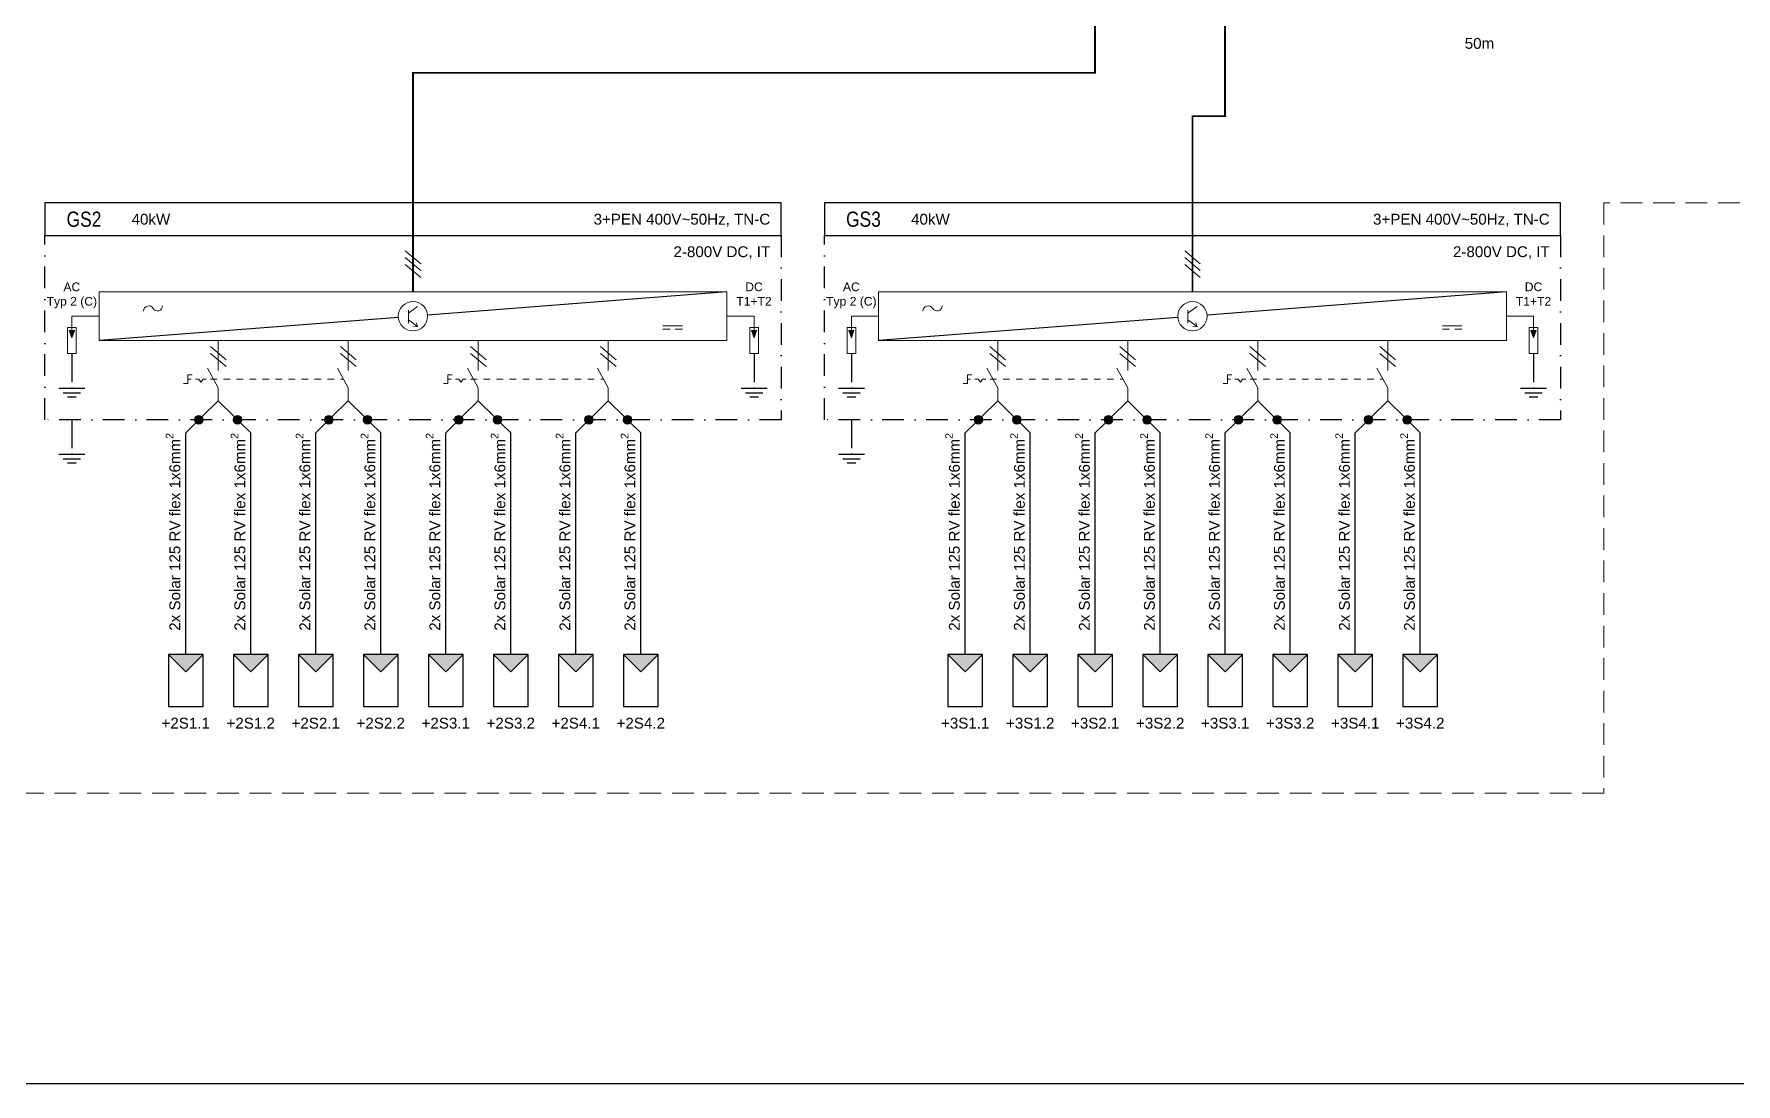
# Model space of a CAD drawing. Header units: millimetres. Extents: x -612 to 6794, y -5043 to 2163.
# Drawn here: x 468 to 860.7, y -906.5 to -664.3 of the extents above; entities that cross this region are included whole.
import ezdxf
from ezdxf.enums import TextEntityAlignment as Align

# ---------------------------------------------------------------- set-up
doc = ezdxf.new("R2010")
doc.units = ezdxf.units.MM
doc.header["$MEASUREMENT"] = 0
for name, pattern in [('EPL_DASH', [1, 0.5, -0.5]), ('EPL_DASHLONGDOT', [1, 0.66, -0.12, 0.1, -0.12]), ('ČERCHOVANÁ', [1, 0.5, -0.25, 0, -0.25]), ('ČÁRKOVANÁ', [0.75, 0.5, -0.25])]:
    doc.linetypes.add(name, pattern=pattern)
for name, color, linetype in [('22kV', 34, 'Continuous'), ('400V', 7, 'Continuous'), ('EV-Káble', 7, 'Continuous'), ('Kable', 7, 'Continuous'), ('LEGRAND', 7, 'Continuous')]:
    doc.layers.add(name, color=color, linetype=linetype)
for name, color, linetype, lineweight in [('EPLAN100', 7, 'Continuous', 50), ('EPLAN305', 7, 'EPL_DASH', 25), ('Prístroj', 7, 'Continuous', 13)]:
    doc.layers.add(name, color=color, linetype=linetype, lineweight=lineweight)
doc.styles.get("Standard").update_dxf_attribs({"font": 'arial.ttf'})
doc.styles.add('styl2', font='ARIALN.TTF', dxfattribs={"width": 0.85})

msp = doc.modelspace()

# ---------------------------------------------------------------- hatches: boundary and pattern name
at = {"layer": 'EPLAN305', "linetype": 'Continuous', "ltscale": 4}
for points in [[(499.04, -807.44), (503.04, -811.44), (507.04, -807.44)], [(514.04, -807.44), (518.04, -811.44), (522.04, -807.44)], [(529.04, -807.44), (533.04, -811.44), (537.04, -807.44)], [(544.04, -807.44), (548.04, -811.44), (552.04, -807.44)], [(559.04, -807.44), (563.04, -811.44), (567.04, -807.44)], [(574.04, -807.44), (578.04, -811.44), (582.04, -807.44)], [(589.04, -807.44), (593.04, -811.44), (597.04, -807.44)], [(604.04, -807.44), (608.04, -811.44), (612.04, -807.44)], [(678.9, -807.44), (682.9, -811.44), (686.9, -807.44)], [(693.9, -807.44), (697.9, -811.44), (701.9, -807.44)], [(708.9, -807.44), (712.9, -811.44), (716.9, -807.44)], [(723.9, -807.44), (727.9, -811.44), (731.9, -807.44)], [(738.9, -807.44), (742.9, -811.44), (746.9, -807.44)], [(753.9, -807.44), (757.9, -811.44), (761.9, -807.44)], [(768.9, -807.44), (772.9, -811.44), (776.9, -807.44)], [(783.9, -807.44), (787.9, -811.44), (791.9, -807.44)]]:
    msp.add_hatch(color=230, dxfattribs=at).paths.add_polyline_path(points, flags=0)
at = {"layer": 'EV-Káble', "transparency": 33554687}
h = msp.add_hatch(color=1, dxfattribs=at)
h.dxf.hatch_style = 1
h.paths.add_polyline_path([(507.09, -753.27, 1), (505.09, -753.27)])
h = msp.add_hatch(color=7, dxfattribs=at)
h.dxf.hatch_style = 1
h.paths.add_polyline_path([(505.09, -753.27, 1), (507.09, -753.27)])
h = msp.add_hatch(color=1, dxfattribs=at)
h.dxf.hatch_style = 1
h.paths.add_polyline_path([(515.99, -753.27, 1), (513.99, -753.27)])
h = msp.add_hatch(color=7, dxfattribs=at)
h.dxf.hatch_style = 1
h.paths.add_polyline_path([(513.99, -753.27, 1), (515.99, -753.27)])
h = msp.add_hatch(color=1, dxfattribs=at)
h.dxf.hatch_style = 1
h.paths.add_polyline_path([(537.09, -753.27, 1), (535.09, -753.27)])
h = msp.add_hatch(color=7, dxfattribs=at)
h.dxf.hatch_style = 1
h.paths.add_polyline_path([(535.09, -753.27, 1), (537.09, -753.27)])
h = msp.add_hatch(color=1, dxfattribs=at)
h.dxf.hatch_style = 1
h.paths.add_polyline_path([(545.99, -753.27, 1), (543.99, -753.27)])
h = msp.add_hatch(color=7, dxfattribs=at)
h.dxf.hatch_style = 1
h.paths.add_polyline_path([(543.99, -753.27, 1), (545.99, -753.27)])
h = msp.add_hatch(color=1, dxfattribs=at)
h.dxf.hatch_style = 1
h.paths.add_polyline_path([(567.09, -753.27, 1), (565.09, -753.27)])
h = msp.add_hatch(color=7, dxfattribs=at)
h.dxf.hatch_style = 1
h.paths.add_polyline_path([(565.09, -753.27, 1), (567.09, -753.27)])
h = msp.add_hatch(color=1, dxfattribs=at)
h.dxf.hatch_style = 1
h.paths.add_polyline_path([(575.99, -753.27, 1), (573.99, -753.27)])
h = msp.add_hatch(color=7, dxfattribs=at)
h.dxf.hatch_style = 1
h.paths.add_polyline_path([(573.99, -753.27, 1), (575.99, -753.27)])
h = msp.add_hatch(color=1, dxfattribs=at)
h.dxf.hatch_style = 1
h.paths.add_polyline_path([(597.09, -753.27, 1), (595.09, -753.27)])
h = msp.add_hatch(color=7, dxfattribs=at)
h.dxf.hatch_style = 1
h.paths.add_polyline_path([(595.09, -753.27, 1), (597.09, -753.27)])
h = msp.add_hatch(color=1, dxfattribs=at)
h.dxf.hatch_style = 1
h.paths.add_polyline_path([(605.99, -753.27, 1), (603.99, -753.27)])
h = msp.add_hatch(color=7, dxfattribs=at)
h.dxf.hatch_style = 1
h.paths.add_polyline_path([(603.99, -753.27, 1), (605.99, -753.27)])
h = msp.add_hatch(color=1, dxfattribs=at)
h.dxf.hatch_style = 1
h.paths.add_polyline_path([(686.95, -753.27, 1), (684.95, -753.27)])
h = msp.add_hatch(color=7, dxfattribs=at)
h.dxf.hatch_style = 1
h.paths.add_polyline_path([(684.95, -753.27, 1), (686.95, -753.27)])
h = msp.add_hatch(color=1, dxfattribs=at)
h.dxf.hatch_style = 1
h.paths.add_polyline_path([(695.85, -753.27, 1), (693.85, -753.27)])
h = msp.add_hatch(color=7, dxfattribs=at)
h.dxf.hatch_style = 1
h.paths.add_polyline_path([(693.85, -753.27, 1), (695.85, -753.27)])
h = msp.add_hatch(color=1, dxfattribs=at)
h.dxf.hatch_style = 1
h.paths.add_polyline_path([(716.95, -753.27, 1), (714.95, -753.27)])
h = msp.add_hatch(color=7, dxfattribs=at)
h.dxf.hatch_style = 1
h.paths.add_polyline_path([(714.95, -753.27, 1), (716.95, -753.27)])
h = msp.add_hatch(color=1, dxfattribs=at)
h.dxf.hatch_style = 1
h.paths.add_polyline_path([(725.85, -753.27, 1), (723.85, -753.27)])
h = msp.add_hatch(color=7, dxfattribs=at)
h.dxf.hatch_style = 1
h.paths.add_polyline_path([(723.85, -753.27, 1), (725.85, -753.27)])
h = msp.add_hatch(color=1, dxfattribs=at)
h.dxf.hatch_style = 1
h.paths.add_polyline_path([(746.95, -753.27, 1), (744.95, -753.27)])
h = msp.add_hatch(color=7, dxfattribs=at)
h.dxf.hatch_style = 1
h.paths.add_polyline_path([(744.95, -753.27, 1), (746.95, -753.27)])
h = msp.add_hatch(color=1, dxfattribs=at)
h.dxf.hatch_style = 1
h.paths.add_polyline_path([(755.85, -753.27, 1), (753.85, -753.27)])
h = msp.add_hatch(color=7, dxfattribs=at)
h.dxf.hatch_style = 1
h.paths.add_polyline_path([(753.85, -753.27, 1), (755.85, -753.27)])
h = msp.add_hatch(color=1, dxfattribs=at)
h.dxf.hatch_style = 1
h.paths.add_polyline_path([(776.95, -753.27, 1), (774.95, -753.27)])
h = msp.add_hatch(color=7, dxfattribs=at)
h.dxf.hatch_style = 1
h.paths.add_polyline_path([(774.95, -753.27, 1), (776.95, -753.27)])
h = msp.add_hatch(color=1, dxfattribs=at)
h.dxf.hatch_style = 1
h.paths.add_polyline_path([(785.85, -753.27, 1), (783.85, -753.27)])
h = msp.add_hatch(color=7, dxfattribs=at)
h.dxf.hatch_style = 1
h.paths.add_polyline_path([(783.85, -753.27, 1), (785.85, -753.27)])
at = {"layer": 'LEGRAND', "lineweight": 13}
for points in [[(476.18, -732.69), (477.38, -732.69), (476.78, -734.39)], [(633.57, -732.69), (634.77, -732.69), (634.17, -734.39)], [(656.04, -732.69), (657.24, -732.69), (656.64, -734.39)], [(813.43, -732.69), (814.63, -732.69), (814.03, -734.39)]]:
    msp.add_hatch(color=256, dxfattribs=at).paths.add_polyline_path(points, flags=0)

# ---------------------------------------------------------------- linework, layer by layer
for p, q in [((627.91, -723.79), (558.84, -729.15)), ((807.77, -723.79), (738.7, -729.15)), ((552.11, -729.67), (483.05, -735.04)), ((731.97, -729.67), (662.91, -735.04))]:
    msp.add_line(p, q)
at = {"lineweight": 13}
for p, q in [((476.78, -729.41), (483.04, -729.41)), ((634.16, -729.41), (627.91, -729.41)), ((656.64, -729.41), (662.9, -729.41)), ((814.03, -729.41), (807.77, -729.41))]:
    msp.add_line(p, q, dxfattribs=at)
at = {"linetype": 'EPL_DASH', "lineweight": 13, "ltscale": 3}
for p, q in [((508.79, -743.89), (539.43, -743.89)), ((568.79, -743.89), (599.43, -743.89)), ((688.65, -743.89), (719.29, -743.89)), ((748.65, -743.89), (779.29, -743.89))]:
    msp.add_line(p, q, dxfattribs=at)
msp.add_lwpolyline([(161.83, -414.15), (1370.96, -414.15), (1370.96, -906.47), (161.83, -906.47)], close=True)
at = {"layer": '22kV', "color": 0, "linetype": 'ČERCHOVANÁ', "ltscale": 10}
for points in [[(470.55, -710.78), (640.41, -710.78), (640.41, -753.27), (470.55, -753.27)], [(650.41, -710.78), (820.27, -710.78), (820.27, -753.27), (650.41, -753.27)]]:
    msp.add_lwpolyline(points, close=True, dxfattribs=at)
at = {"layer": '400V', "lineweight": 13}
for p, q in [((553.68, -714.32), (557.27, -717.34)), ((733.54, -714.32), (737.13, -717.34)), ((553.68, -715.89), (557.27, -718.9)), ((553.68, -717.45), (557.27, -720.46)), ((733.54, -715.89), (737.13, -718.9)), ((733.54, -717.45), (737.13, -720.46))]:
    msp.add_line(p, q, dxfattribs=at)
at = {"layer": '400V', "linetype": 'Continuous', "lineweight": 13, "ltscale": 4}
for p, q in [((556.53, -727.16), (554.43, -728.74)), ((554.43, -727.99), (554.43, -730.99)), ((556.53, -731.81), (554.43, -730.24)), ((736.39, -727.16), (734.29, -728.74)), ((734.29, -727.99), (734.29, -730.99)), ((736.39, -731.81), (734.29, -730.24)), ((556.52, -731.82), (555.59, -731.8)), ((556.52, -731.82), (556.28, -730.91)), ((613.16, -731.64), (617.66, -731.64)), ((613.16, -732.39), (614.81, -732.39)), ((617.66, -732.39), (616.01, -732.39)), ((736.39, -731.82), (735.45, -731.8)), ((736.39, -731.82), (736.14, -730.91)), ((793.02, -731.64), (797.52, -731.64)), ((793.02, -732.39), (794.67, -732.39)), ((797.52, -732.39), (795.87, -732.39))]:
    msp.add_line(p, q, dxfattribs=at)
at = {"layer": '400V', "color": 1, "lineweight": 13}
for p, q in [((508.75, -736.41), (512.34, -739.43)), ((508.75, -737.97), (512.34, -740.99)), ((538.75, -736.41), (542.34, -739.43)), ((538.75, -737.97), (542.34, -740.99)), ((568.75, -736.41), (572.34, -739.43)), ((568.75, -737.97), (572.34, -740.99)), ((598.75, -736.41), (602.34, -739.43)), ((598.75, -737.97), (602.34, -740.99)), ((688.61, -736.41), (692.2, -739.43)), ((688.61, -737.97), (692.2, -740.99)), ((718.61, -736.41), (722.2, -739.43)), ((718.61, -737.97), (722.2, -740.99)), ((748.61, -736.41), (752.2, -739.43)), ((748.61, -737.97), (752.2, -740.99)), ((778.61, -736.41), (782.2, -739.43)), ((778.61, -737.97), (782.2, -740.99))]:
    msp.add_line(p, q, dxfattribs=at)
at = {"layer": '400V', "color": 1, "linetype": 'Continuous', "lineweight": 13}
for p, q in [((510.54, -735.04), (510.54, -741.89)), ((540.54, -735.04), (540.54, -741.89)), ((570.54, -735.04), (570.54, -741.89)), ((600.54, -735.04), (600.54, -741.89)), ((690.4, -735.04), (690.4, -741.89)), ((720.4, -735.04), (720.4, -741.89)), ((750.4, -735.04), (750.4, -741.89)), ((780.4, -735.04), (780.4, -741.89))]:
    msp.add_line(p, q, dxfattribs=at)
at = {"layer": '400V', "color": 1, "linetype": 'Continuous', "lineweight": 13, "ltscale": 4}
for p, q in [((510.54, -745.89), (508.04, -741.39)), ((540.54, -745.89), (538.04, -741.39)), ((570.54, -745.89), (568.04, -741.39)), ((600.54, -745.89), (598.04, -741.39)), ((690.4, -745.89), (687.9, -741.39)), ((720.4, -745.89), (717.9, -741.39)), ((750.4, -745.89), (747.9, -741.39)), ((780.4, -745.89), (777.9, -741.39)), ((502.54, -744.89), (503.54, -744.89)), ((503.54, -742.89), (503.54, -744.89)), ((503.54, -742.89), (504.54, -742.89)), ((503.54, -743.89), (504.29, -743.89)), ((505.29, -743.89), (506.04, -743.89)), ((506.54, -744.64), (506.04, -743.89)), ((507.04, -743.89), (506.54, -744.64)), ((507.04, -743.89), (507.79, -743.89)), ((508.79, -743.89), (509.42, -743.89)), ((510.54, -748.89), (510.54, -745.89)), ((540.54, -748.89), (540.54, -745.89)), ((562.54, -744.89), (563.54, -744.89)), ((563.54, -742.89), (563.54, -744.89)), ((563.54, -742.89), (564.54, -742.89)), ((563.54, -743.89), (564.29, -743.89)), ((565.29, -743.89), (566.04, -743.89)), ((566.54, -744.64), (566.04, -743.89)), ((567.04, -743.89), (566.54, -744.64)), ((567.04, -743.89), (567.79, -743.89)), ((568.79, -743.89), (569.42, -743.89)), ((570.54, -748.89), (570.54, -745.89)), ((600.54, -748.89), (600.54, -745.89)), ((682.4, -744.89), (683.4, -744.89)), ((683.4, -742.89), (683.4, -744.89)), ((683.4, -742.89), (684.4, -742.89)), ((683.4, -743.89), (684.15, -743.89)), ((685.15, -743.89), (685.9, -743.89)), ((686.4, -744.64), (685.9, -743.89)), ((686.9, -743.89), (686.4, -744.64)), ((686.9, -743.89), (687.65, -743.89)), ((688.65, -743.89), (689.28, -743.89)), ((690.4, -748.89), (690.4, -745.89)), ((720.4, -748.89), (720.4, -745.89)), ((742.4, -744.89), (743.4, -744.89)), ((743.4, -742.89), (743.4, -744.89)), ((743.4, -742.89), (744.4, -742.89)), ((743.4, -743.89), (744.15, -743.89)), ((745.15, -743.89), (745.9, -743.89)), ((746.4, -744.64), (745.9, -743.89)), ((746.9, -743.89), (746.4, -744.64)), ((746.9, -743.89), (747.65, -743.89)), ((748.65, -743.89), (749.28, -743.89)), ((750.4, -748.89), (750.4, -745.89)), ((780.4, -748.89), (780.4, -745.89))]:
    msp.add_line(p, q, dxfattribs=at)
at = {"layer": '400V', "const_width": 0.4, "flags": 128}
for points in [[(712.85, -495.73), (712.85, -673.27), (555.48, -673.27), (555.48, -723.79)], [(742.84, -495.74), (742.84, -683.28), (735.34, -683.28), (735.34, -723.79)]]:
    msp.add_lwpolyline(points, dxfattribs=at)
at = {"layer": '400V', "color": 230, "ltscale": 5}
for points in [[(470.55, -710.78), (640.41, -710.78), (640.41, -703.28), (470.55, -703.28)], [(650.41, -710.78), (820.27, -710.78), (820.27, -703.28), (650.41, -703.28)]]:
    msp.add_lwpolyline(points, close=True, dxfattribs=at)
at = {"layer": '400V', "linetype": 'Continuous', "lineweight": 13, "ltscale": 4}
for points in [[(483.05, -735.04), (627.91, -735.04), (627.91, -723.79), (483.05, -723.79)], [(662.91, -735.04), (807.77, -735.04), (807.77, -723.79), (662.91, -723.79)]]:
    msp.add_lwpolyline(points, close=True, dxfattribs=at)
at = {"layer": '400V', "color": 1, "linetype": 'Continuous', "lineweight": 25, "ltscale": 4}
for points in [[(506.79, -752.58), (510.54, -748.89)], [(514.29, -752.58), (510.54, -748.89)], [(536.79, -752.58), (540.54, -748.89)], [(544.29, -752.58), (540.54, -748.89)], [(566.79, -752.58), (570.54, -748.89)], [(574.29, -752.58), (570.54, -748.89)], [(596.79, -752.58), (600.54, -748.89)], [(604.29, -752.58), (600.54, -748.89)], [(686.65, -752.58), (690.4, -748.89)], [(694.15, -752.58), (690.4, -748.89)], [(716.65, -752.58), (720.4, -748.89)], [(724.15, -752.58), (720.4, -748.89)], [(746.65, -752.58), (750.4, -748.89)], [(754.15, -752.58), (750.4, -748.89)], [(776.65, -752.58), (780.4, -748.89)], [(784.15, -752.58), (780.4, -748.89)], [(503.04, -807.44), (503.04, -756.27), (505.38, -753.97)], [(518.04, -807.44), (518.04, -756.27), (515.7, -753.97)], [(533.04, -807.44), (533.04, -756.27), (535.38, -753.97)], [(548.04, -807.44), (548.04, -756.27), (545.7, -753.97)], [(563.04, -807.44), (563.04, -756.27), (565.38, -753.97)], [(578.04, -807.44), (578.04, -756.27), (575.7, -753.97)], [(593.04, -807.44), (593.04, -756.27), (595.38, -753.97)], [(608.04, -807.44), (608.04, -756.27), (605.7, -753.97)], [(682.9, -807.44), (682.9, -756.27), (685.24, -753.97)], [(697.9, -807.44), (697.9, -756.27), (695.56, -753.97)], [(712.9, -807.44), (712.9, -756.27), (715.24, -753.97)], [(727.9, -807.44), (727.9, -756.27), (725.56, -753.97)], [(742.9, -807.44), (742.9, -756.27), (745.24, -753.97)], [(757.9, -807.44), (757.9, -756.27), (755.56, -753.97)], [(772.9, -807.44), (772.9, -756.27), (775.24, -753.97)], [(787.9, -807.44), (787.9, -756.27), (785.56, -753.97)]]:
    msp.add_lwpolyline(points, dxfattribs=at)
at = {"layer": '400V', "linetype": 'Continuous', "lineweight": 13, "ltscale": 4}
for centre in [(555.48, -729.41), (735.34, -729.41)]:
    msp.add_circle(centre, 3.38, dxfattribs=at)
for centre, radius, start, end in [((494.5, -728.21), 1.2, 30, 180), ((496.54, -727.03), 1.16, 210, 0), ((674.36, -728.21), 1.2, 30, 180), ((676.4, -727.03), 1.16, 210, 0)]:
    msp.add_arc(centre, radius, start, end, dxfattribs=at)
at = {"layer": 'EPLAN100', "color": 94, "linetype": 'EPL_DASHLONGDOT', "lineweight": 30, "ltscale": 10, "true_color": 0x00a800}
for p, q in [((476.78, -738.04), (476.78, -746.04)), ((634.17, -738.04), (634.17, -746.04)), ((656.64, -738.04), (656.64, -746.04)), ((814.03, -738.04), (814.03, -746.04)), ((479.78, -746.04), (473.78, -746.04)), ((637.17, -746.04), (631.17, -746.04)), ((659.64, -746.04), (653.64, -746.04)), ((817.03, -746.04), (811.03, -746.04)), ((474.78, -747.04), (478.78, -747.04)), ((477.78, -748.04), (475.78, -748.04)), ((632.17, -747.04), (636.17, -747.04)), ((635.17, -748.04), (633.17, -748.04)), ((654.64, -747.04), (658.64, -747.04)), ((657.64, -748.04), (655.64, -748.04)), ((812.03, -747.04), (816.03, -747.04)), ((815.03, -748.04), (813.03, -748.04)), ((476.78, -753.27), (476.78, -761.27)), ((656.64, -753.27), (656.64, -761.27)), ((479.78, -761.27), (473.78, -761.27)), ((659.64, -761.27), (653.64, -761.27)), ((474.78, -762.27), (478.78, -762.27)), ((477.78, -763.27), (475.78, -763.27)), ((654.64, -762.27), (658.64, -762.27)), ((657.64, -763.27), (655.64, -763.27))]:
    msp.add_line(p, q, dxfattribs=at)
at = {"layer": 'EPLAN305', "color": 230, "linetype": 'Continuous', "ltscale": 4}
for points in [[(499.04, -807.44), (503.04, -811.44), (507.04, -807.44)], [(499.04, -819.44), (507.04, -819.44), (507.04, -807.44), (499.04, -807.44)], [(514.04, -807.44), (518.04, -811.44), (522.04, -807.44)], [(514.04, -819.44), (522.04, -819.44), (522.04, -807.44), (514.04, -807.44)], [(529.04, -807.44), (533.04, -811.44), (537.04, -807.44)], [(529.04, -819.44), (537.04, -819.44), (537.04, -807.44), (529.04, -807.44)], [(544.04, -807.44), (548.04, -811.44), (552.04, -807.44)], [(544.04, -819.44), (552.04, -819.44), (552.04, -807.44), (544.04, -807.44)], [(559.04, -807.44), (563.04, -811.44), (567.04, -807.44)], [(559.04, -819.44), (567.04, -819.44), (567.04, -807.44), (559.04, -807.44)], [(574.04, -807.44), (578.04, -811.44), (582.04, -807.44)], [(574.04, -819.44), (582.04, -819.44), (582.04, -807.44), (574.04, -807.44)], [(589.04, -807.44), (593.04, -811.44), (597.04, -807.44)], [(589.04, -819.44), (597.04, -819.44), (597.04, -807.44), (589.04, -807.44)], [(604.04, -807.44), (608.04, -811.44), (612.04, -807.44)], [(604.04, -819.44), (612.04, -819.44), (612.04, -807.44), (604.04, -807.44)], [(678.9, -807.44), (682.9, -811.44), (686.9, -807.44)], [(678.9, -819.44), (686.9, -819.44), (686.9, -807.44), (678.9, -807.44)], [(693.9, -807.44), (697.9, -811.44), (701.9, -807.44)], [(693.9, -819.44), (701.9, -819.44), (701.9, -807.44), (693.9, -807.44)], [(708.9, -807.44), (712.9, -811.44), (716.9, -807.44)], [(708.9, -819.44), (716.9, -819.44), (716.9, -807.44), (708.9, -807.44)], [(723.9, -807.44), (727.9, -811.44), (731.9, -807.44)], [(723.9, -819.44), (731.9, -819.44), (731.9, -807.44), (723.9, -807.44)], [(738.9, -807.44), (742.9, -811.44), (746.9, -807.44)], [(738.9, -819.44), (746.9, -819.44), (746.9, -807.44), (738.9, -807.44)], [(753.9, -807.44), (757.9, -811.44), (761.9, -807.44)], [(753.9, -819.44), (761.9, -819.44), (761.9, -807.44), (753.9, -807.44)], [(768.9, -807.44), (772.9, -811.44), (776.9, -807.44)], [(768.9, -819.44), (776.9, -819.44), (776.9, -807.44), (768.9, -807.44)], [(783.9, -807.44), (787.9, -811.44), (791.9, -807.44)], [(783.9, -819.44), (791.9, -819.44), (791.9, -807.44), (783.9, -807.44)]]:
    msp.add_lwpolyline(points, close=True, dxfattribs=at)
at = {"layer": 'EV-Káble', "color": 1, "lineweight": 13}
for p, q in [((507.09, -753.27), (505.09, -753.27)), ((515.99, -753.27), (513.99, -753.27)), ((537.09, -753.27), (535.09, -753.27)), ((545.99, -753.27), (543.99, -753.27)), ((567.09, -753.27), (565.09, -753.27)), ((575.99, -753.27), (573.99, -753.27)), ((597.09, -753.27), (595.09, -753.27)), ((605.99, -753.27), (603.99, -753.27)), ((686.95, -753.27), (684.95, -753.27)), ((695.85, -753.27), (693.85, -753.27)), ((716.95, -753.27), (714.95, -753.27)), ((725.85, -753.27), (723.85, -753.27)), ((746.95, -753.27), (744.95, -753.27)), ((755.85, -753.27), (753.85, -753.27)), ((776.95, -753.27), (774.95, -753.27)), ((785.85, -753.27), (783.85, -753.27))]:
    msp.add_line(p, q, dxfattribs=at)
at = {"layer": 'LEGRAND', "lineweight": 13}
for p, q in [((476.78, -729.41), (476.78, -732.88)), ((634.17, -729.41), (634.17, -732.88)), ((656.64, -729.41), (656.64, -732.88)), ((814.03, -729.41), (814.03, -732.88))]:
    msp.add_line(p, q, dxfattribs=at)
for points in [[(475.78, -738.04), (477.78, -738.04), (477.78, -732.04), (475.78, -732.04)], [(476.18, -732.69), (477.38, -732.69), (476.78, -734.39)], [(633.17, -738.04), (635.17, -738.04), (635.17, -732.04), (633.17, -732.04)], [(633.57, -732.69), (634.77, -732.69), (634.17, -734.39)], [(655.64, -738.04), (657.64, -738.04), (657.64, -732.04), (655.64, -732.04)], [(656.04, -732.69), (657.24, -732.69), (656.64, -734.39)], [(813.03, -738.04), (815.03, -738.04), (815.03, -732.04), (813.03, -732.04)], [(813.43, -732.69), (814.63, -732.69), (814.03, -734.39)]]:
    msp.add_lwpolyline(points, close=True, dxfattribs=at)
at = {"layer": 'LEGRAND', "color": 1, "lineweight": 13}
for centre in [(506.09, -753.27), (514.99, -753.27), (536.09, -753.27), (544.99, -753.27), (566.09, -753.27), (574.99, -753.27), (596.09, -753.27), (604.99, -753.27), (685.95, -753.27), (694.85, -753.27), (715.95, -753.27), (724.85, -753.27), (745.95, -753.27), (754.85, -753.27), (775.95, -753.27), (784.85, -753.27)]:
    msp.add_circle(centre, 1, dxfattribs=at)
at = {"layer": 'Prístroj', "color": 253, "linetype": 'ČÁRKOVANÁ', "ltscale": 10}
msp.add_lwpolyline([(542.85, -447.34), (936.61, -447.34), (936.61, -703.28), (830.27, -703.28), (830.27, -839.44), (280.69, -839.44), (280.69, -623.27)], dxfattribs=at)

# ---------------------------------------------------------------- texts
at = {"layer": '22kV', "color": 230, "style": 'styl2'}
for s, p in [('GS2', (475.55, -707.03)), ('GS3', (655.41, -707.03))]:
    msp.add_text(s, height=3.5, dxfattribs=at).set_placement(p, align=Align.MIDDLE_LEFT)
at = {"layer": '400V', "color": 251, "lineweight": 13}
for s, p in [('40kW', (499.48, -707.03)), ('3+PEN 400V~50Hz, TN-C', (637.91, -707.03)), ('40kW', (679.34, -707.03)), ('3+PEN 400V~50Hz, TN-C', (817.77, -707.03)), ('2-800V DC, IT', (637.91, -714.53)), ('2-800V DC, IT', (817.77, -714.53))]:
    msp.add_text(s, height=2.5, dxfattribs=at).set_placement(p, align=Align.MIDDLE_RIGHT)
at = {"layer": '400V', "linetype": 'Continuous', "char_height": 2, "width": 13.7015, "attachment_point": 2}
for s, insert in [('\\pxqc;AC\\PTyp 2 (C)', (476.77, -721.63)), ('\\pxqc;DC\\PT1+T2', (634.17, -721.63)), ('\\pxqc;AC\\PTyp 2 (C)', (656.63, -721.63)), ('\\pxqc;DC\\PT1+T2', (814.03, -721.63))]:
    msp.add_mtext(s, dxfattribs=dict(at, insert=insert))
at = {"layer": '400V', "color": 230, "linetype": 'Continuous', "char_height": 2, "width": 13.7015, "attachment_point": 2}
for s, insert in [('\\pxqc;{\\H1.25x;+2S1.1}', (503.04, -822.01)), ('\\pxqc;{\\H1.25x;+2S1.2}', (518.04, -822.01)), ('\\pxqc;{\\H1.25x;+2S2.1}', (533.04, -822.01)), ('\\pxqc;{\\H1.25x;+2S2.2}', (548.04, -822.01)), ('\\pxqc;{\\H1.25x;+2S3.1}', (563.04, -822.01)), ('\\pxqc;{\\H1.25x;+2S3.2}', (578.04, -822.01)), ('\\pxqc;{\\H1.25x;+2S4.1}', (593.04, -822.01)), ('\\pxqc;{\\H1.25x;+2S4.2}', (608.04, -822.01)), ('\\pxqc;{\\H1.25x;+3S1.1}', (682.9, -822.01)), ('\\pxqc;{\\H1.25x;+3S1.2}', (697.9, -822.01)), ('\\pxqc;{\\H1.25x;+3S2.1}', (712.9, -822.01)), ('\\pxqc;{\\H1.25x;+3S2.2}', (727.9, -822.01)), ('\\pxqc;{\\H1.25x;+3S3.1}', (742.9, -822.01)), ('\\pxqc;{\\H1.25x;+3S3.2}', (757.9, -822.01)), ('\\pxqc;{\\H1.25x;+3S4.1}', (772.9, -822.01)), ('\\pxqc;{\\H1.25x;+3S4.2}', (787.9, -822.01))]:
    msp.add_mtext(s, dxfattribs=dict(at, insert=insert))
at = {"layer": 'Kable', "color": 230, "linetype": 'Continuous', "insert": (801.56, -665.23), "char_height": 2.5, "width": 45.6568, "attachment_point": 2}
msp.add_mtext('\\A1;50m', dxfattribs=at)
at = {"layer": 'Kable', "linetype": 'Continuous', "char_height": 2.5, "width": 58.5987, "attachment_point": 8, "rotation": 90}
for insert in [(501.82, -779.14), (516.82, -779.14), (531.82, -779.14), (546.82, -779.14), (561.82, -779.14), (576.82, -779.14), (591.82, -779.14), (606.82, -779.14), (681.68, -779.14), (696.68, -779.14), (711.68, -779.14), (726.68, -779.14), (741.68, -779.14), (756.68, -779.14), (771.68, -779.14), (786.68, -779.14)]:
    msp.add_mtext('\\A1;2x Solar 125 RV flex 1x6mm{\\H0.7x;\\S2^ ;}', dxfattribs=dict(at, insert=insert))

doc.saveas('drawing.dxf')
